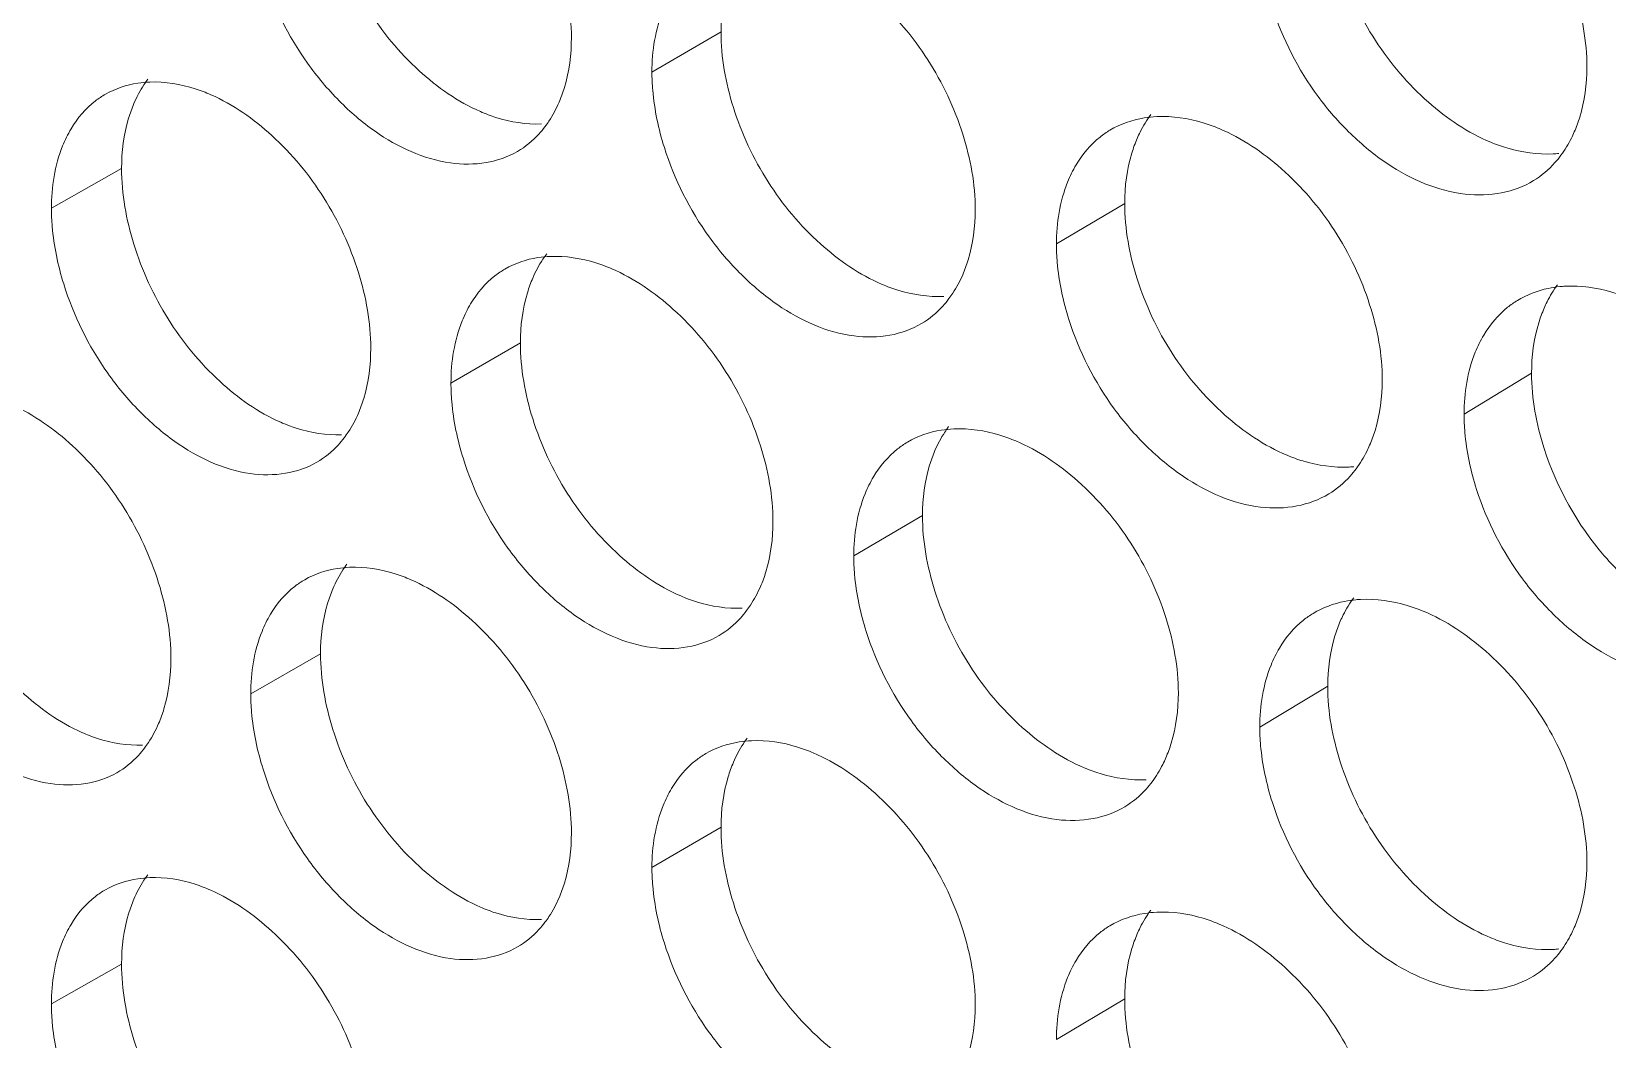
# Model space of a CAD drawing. Header units: millimetres. Extents: x 1177 to 4147, y 93 to 2194.
# Drawn here: x 2607.55 to 2623.16, y 903.75 to 913.73 of the extents above; entities that cross this region are included whole.
import ezdxf

# ---------------------------------------------------------------- set-up
doc = ezdxf.new("R2010")
doc.units = ezdxf.units.MM
doc.header["$LTSCALE"] = 0.1
doc.layers.get('0').update_dxf_attribs({"lineweight": 13})
doc.layers.add('标注', color=251, linetype='Continuous', lineweight=9)

# ---------------------------------------------------------------- blocks, each defined once
blk = doc.blocks.new('02')
at = {"layer": '标注'}
for p, q in [((4503.958, 896.597), (4502.981, 896.028)), ((4495.478, 894.664), (4494.485, 894.101)), ((4495.478, 894.664), (4494.485, 894.101)), ((4509.669, 894.17), (4508.703, 893.596)), ((4501.12, 892.196), (4500.138, 891.629)), ((4501.12, 892.196), (4500.138, 891.629)), ((4515.425, 891.77), (4514.47, 891.191)), ((4506.808, 889.755), (4505.836, 889.184)), ((4506.808, 889.755), (4505.836, 889.184)), ((4498.293, 887.802), (4497.306, 887.237)), ((4512.541, 887.341), (4511.58, 886.765)), ((4512.541, 887.341), (4511.58, 886.765)), ((4503.958, 885.347), (4502.981, 884.778)), ((4495.478, 883.414), (4494.485, 882.851)), ((4509.669, 882.92), (4508.703, 882.346))]:
    blk.add_line(p, q, dxfattribs=at)
for centre, radius, start, end in [((4515.644, 896.517), 1.649, 272.9969, 275.7719), ((4515.989, 891.339), 1.662, 93.0207, 95.749), ((4512.763, 892.08), 1.64, 272.8765, 275.2009), ((4513.09, 886.918), 1.654, 92.9003, 95.1818), ((4513.09, 886.918), 1.654, 92.9003, 95.1818), ((4515.644, 885.267), 1.649, 272.9969, 275.7719), ((4515.644, 885.267), 1.649, 272.9969, 275.7719)]:
    blk.add_arc(centre, radius, start, end, dxfattribs=at)
for points, knots in [([(4501.842, 896.518), (4501.842, 896.879), (4501.704, 897.629), (4501.221, 898.665), (4500.499, 899.532), (4499.889, 899.96), (4499.57, 900.098)], [0, 0, 0, 0, 0.244255, 0.506454, 0.76521, 1, 1, 1, 1]), ([(4516.208, 896.1), (4516.208, 896.461), (4516.067, 897.21), (4515.574, 898.241), (4514.836, 899.101), (4514.214, 899.52), (4513.891, 899.654)], [0, 0, 0, 0, 0.243409, 0.504813, 0.763684, 1, 1, 1, 1]), ([(4498.293, 899.052), (4498.293, 898.69), (4498.43, 897.941), (4498.909, 896.904), (4499.627, 896.035), (4500.236, 895.607), (4500.554, 895.469)], [0, 0, 0, 0, 0.24456, 0.50691, 0.765504, 1, 1, 1, 1]), ([(4512.541, 898.591), (4512.541, 898.23), (4512.681, 897.482), (4513.171, 896.449), (4513.905, 895.588), (4514.524, 895.169), (4514.847, 895.035)], [0, 0, 0, 0, 0.243714, 0.505271, 0.763981, 1, 1, 1, 1]), ([(4507.555, 894.081), (4507.555, 894.442), (4507.415, 895.191), (4506.928, 896.225), (4506.199, 897.09), (4505.585, 897.514), (4505.264, 897.65)], [0, 0, 0, 0, 0.243914, 0.505794, 0.764596, 1, 1, 1, 1]), ([(4497.48, 897.417), (4497.62, 896.968), (4497.939, 896.325), (4498.537, 895.615), (4499.173, 895.066), (4499.907, 894.72), (4500.629, 894.719), (4500.944, 894.827), (4501.08, 894.906)], [0, 0, 0, 0, 0.287474, 0.429768, 0.565237, 0.801327, 0.903927, 1, 1, 1, 1]), ([(4504.134, 897.516), (4504.105, 897.449), (4503.998, 897.154), (4503.958, 896.837), (4503.958, 896.597)], [0, 0, 0, 0, 0.235368, 1, 1, 1, 1]), ([(4503.26, 897.148), (4503.214, 897.071), (4503.043, 896.722), (4502.981, 896.326), (4502.981, 896.028)], [0, 0, 0, 0, 0.232026, 1, 1, 1, 1]), ([(4511.758, 896.948), (4511.902, 896.497), (4512.231, 895.852), (4512.847, 895.147), (4513.504, 894.604), (4514.26, 894.272), (4514.996, 894.29), (4515.316, 894.409), (4515.454, 894.493)], [0, 0, 0, 0, 0.28542, 0.427092, 0.562289, 0.79908, 0.902694, 1, 1, 1, 1]), ([(4501.667, 895.6), (4501.696, 895.668), (4501.802, 895.962), (4501.842, 896.279), (4501.842, 896.518)], [0, 0, 0, 0, 0.235309, 1, 1, 1, 1]), ([(4503.958, 896.597), (4503.958, 896.236), (4504.096, 895.487), (4504.579, 894.452), (4505.304, 893.586), (4505.917, 893.161), (4506.237, 893.025)], [0, 0, 0, 0, 0.244219, 0.506251, 0.764892, 1, 1, 1, 1]), ([(4502.981, 896.028), (4502.981, 895.942), (4502.998, 895.58), (4503.074, 895.222), (4503.157, 894.959)], [0, 0, 0, 0, 0.239121, 1, 1, 1, 1]), ([(4516.029, 895.18), (4516.059, 895.248), (4516.167, 895.543), (4516.208, 895.86), (4516.208, 896.1)], [0, 0, 0, 0, 0.236051, 1, 1, 1, 1]), ([(4495.878, 895.886), (4495.821, 895.883), (4495.604, 895.864), (4495.39, 895.794), (4495.25, 895.714)], [0, 0, 0, 0, 0.258641, 1, 1, 1, 1]), ([(4495.878, 895.886), (4495.821, 895.883), (4495.604, 895.864), (4495.39, 895.794), (4495.25, 895.714)], [0, 0, 0, 0, 0.258641, 1, 1, 1, 1]), ([(4495.849, 895.927), (4495.83, 895.901), (4495.753, 895.792), (4495.691, 895.674), (4495.652, 895.581)], [0, 0, 0, 0, 0.243518, 1, 1, 1, 1]), ([(4495.849, 895.927), (4495.83, 895.901), (4495.753, 895.792), (4495.691, 895.674), (4495.652, 895.581)], [0, 0, 0, 0, 0.243518, 1, 1, 1, 1]), ([(4496.741, 895.707), (4496.668, 895.739), (4496.393, 895.844), (4496.094, 895.894), (4495.878, 895.886)], [0, 0, 0, 0, 0.266913, 1, 1, 1, 1]), ([(4496.741, 895.707), (4496.668, 895.739), (4496.393, 895.844), (4496.094, 895.894), (4495.878, 895.886)], [0, 0, 0, 0, 0.266913, 1, 1, 1, 1]), ([(4495.25, 895.714), (4495.201, 895.686), (4495.007, 895.558), (4494.853, 895.375), (4494.763, 895.224)], [0, 0, 0, 0, 0.24456, 1, 1, 1, 1]), ([(4495.25, 895.714), (4495.201, 895.686), (4495.007, 895.558), (4494.853, 895.375), (4494.763, 895.224)], [0, 0, 0, 0, 0.24456, 1, 1, 1, 1]), ([(4495.652, 895.581), (4495.623, 895.514), (4495.517, 895.219), (4495.478, 894.903), (4495.478, 894.664)], [0, 0, 0, 0, 0.234922, 1, 1, 1, 1]), ([(4495.652, 895.581), (4495.623, 895.514), (4495.517, 895.219), (4495.478, 894.903), (4495.478, 894.664)], [0, 0, 0, 0, 0.234922, 1, 1, 1, 1]), ([(4499.003, 892.122), (4499.003, 892.483), (4498.866, 893.233), (4498.385, 894.27), (4497.666, 895.139), (4497.058, 895.568), (4496.741, 895.707)], [0, 0, 0, 0, 0.244427, 0.506785, 0.765518, 1, 1, 1, 1]), ([(4499.003, 892.122), (4499.003, 892.483), (4498.866, 893.233), (4498.385, 894.27), (4497.666, 895.139), (4497.058, 895.568), (4496.741, 895.707)], [0, 0, 0, 0, 0.244427, 0.506785, 0.765518, 1, 1, 1, 1]), ([(4501.468, 895.255), (4501.488, 895.281), (4501.564, 895.389), (4501.627, 895.508), (4501.667, 895.6)], [0, 0, 0, 0, 0.243785, 1, 1, 1, 1]), ([(4500.554, 895.469), (4500.626, 895.437), (4500.902, 895.333), (4501.202, 895.285), (4501.419, 895.294)], [0, 0, 0, 0, 0.266492, 1, 1, 1, 1]), ([(4510.123, 895.397), (4510.064, 895.394), (4509.833, 895.371), (4509.608, 895.293), (4509.46, 895.205)], [0, 0, 0, 0, 0.258753, 1, 1, 1, 1]), ([(4510.038, 895.425), (4509.981, 895.348), (4509.913, 895.237), (4509.859, 895.12), (4509.846, 895.09)], [0, 0, 0, 0, 0.74352, 1, 1, 1, 1]), ([(4511.004, 895.229), (4510.93, 895.26), (4510.648, 895.362), (4510.343, 895.408), (4510.123, 895.397)], [0, 0, 0, 0, 0.266077, 1, 1, 1, 1]), ([(4494.763, 895.224), (4494.717, 895.147), (4494.547, 894.797), (4494.485, 894.4), (4494.485, 894.101)], [0, 0, 0, 0, 0.231308, 1, 1, 1, 1]), ([(4494.763, 895.224), (4494.717, 895.147), (4494.547, 894.797), (4494.485, 894.4), (4494.485, 894.101)], [0, 0, 0, 0, 0.231308, 1, 1, 1, 1]), ([(4501.08, 894.906), (4501.192, 894.971), (4501.33, 895.084), (4501.441, 895.219), (4501.468, 895.255)], [0, 0, 0, 0, 0.744134, 1, 1, 1, 1]), ([(4509.46, 895.205), (4509.412, 895.176), (4509.222, 895.045), (4509.07, 894.863), (4508.981, 894.714)], [0, 0, 0, 0, 0.245151, 1, 1, 1, 1]), ([(4513.313, 891.67), (4513.313, 892.031), (4513.172, 892.78), (4512.681, 893.813), (4511.946, 894.674), (4511.327, 895.094), (4511.004, 895.229)], [0, 0, 0, 0, 0.243576, 0.505139, 0.763987, 1, 1, 1, 1]), ([(4515.841, 894.851), (4515.897, 894.927), (4515.963, 895.036), (4516.016, 895.15), (4516.029, 895.18)], [0, 0, 0, 0, 0.743887, 1, 1, 1, 1]), ([(4503.157, 894.959), (4503.298, 894.51), (4503.621, 893.865), (4504.227, 893.158), (4504.871, 892.611), (4505.614, 892.271), (4506.341, 892.277), (4506.658, 892.39), (4506.795, 892.47)], [0, 0, 0, 0, 0.286646, 0.428688, 0.564047, 0.800418, 0.903427, 1, 1, 1, 1]), ([(4509.846, 895.09), (4509.817, 895.022), (4509.709, 894.727), (4509.669, 894.41), (4509.669, 894.17)], [0, 0, 0, 0, 0.235665, 1, 1, 1, 1]), ([(4514.847, 895.035), (4514.921, 895.005), (4515.204, 894.903), (4515.51, 894.859), (4515.73, 894.871)], [0, 0, 0, 0, 0.265674, 1, 1, 1, 1]), ([(4508.981, 894.714), (4508.935, 894.637), (4508.765, 894.288), (4508.703, 893.893), (4508.703, 893.596)], [0, 0, 0, 0, 0.2325, 1, 1, 1, 1]), ([(4515.454, 894.493), (4515.566, 894.561), (4515.703, 894.678), (4515.814, 894.815), (4515.841, 894.851)], [0, 0, 0, 0, 0.744581, 1, 1, 1, 1]), ([(4495.478, 894.664), (4495.478, 894.302), (4495.615, 893.552), (4496.091, 892.515), (4496.806, 891.644), (4497.412, 891.214), (4497.729, 891.075)], [0, 0, 0, 0, 0.244732, 0.507241, 0.765812, 1, 1, 1, 1]), ([(4495.478, 894.664), (4495.478, 894.302), (4495.615, 893.552), (4496.091, 892.515), (4496.806, 891.644), (4497.412, 891.214), (4497.729, 891.075)], [0, 0, 0, 0, 0.244732, 0.507241, 0.765812, 1, 1, 1, 1]), ([(4494.485, 894.101), (4494.485, 894.015), (4494.502, 893.653), (4494.577, 893.294), (4494.659, 893.031)], [0, 0, 0, 0, 0.239012, 1, 1, 1, 1]), ([(4494.485, 894.101), (4494.485, 894.015), (4494.502, 893.653), (4494.577, 893.294), (4494.659, 893.031)], [0, 0, 0, 0, 0.239012, 1, 1, 1, 1]), ([(4507.378, 893.162), (4507.407, 893.23), (4507.514, 893.524), (4507.555, 893.841), (4507.555, 894.081)], [0, 0, 0, 0, 0.235606, 1, 1, 1, 1]), ([(4509.669, 894.17), (4509.669, 893.809), (4509.808, 893.06), (4510.296, 892.026), (4511.027, 891.164), (4511.644, 890.743), (4511.966, 890.608)], [0, 0, 0, 0, 0.243882, 0.505596, 0.764283, 1, 1, 1, 1]), ([(4508.703, 893.596), (4508.703, 893.51), (4508.719, 893.148), (4508.797, 892.79), (4508.88, 892.528)], [0, 0, 0, 0, 0.239196, 1, 1, 1, 1]), ([(4501.541, 893.42), (4501.484, 893.418), (4501.261, 893.397), (4501.043, 893.324), (4500.9, 893.241)], [0, 0, 0, 0, 0.258684, 1, 1, 1, 1]), ([(4501.541, 893.42), (4501.484, 893.418), (4501.261, 893.397), (4501.043, 893.324), (4500.9, 893.241)], [0, 0, 0, 0, 0.258684, 1, 1, 1, 1]), ([(4501.492, 893.459), (4501.473, 893.433), (4501.397, 893.325), (4501.334, 893.207), (4501.295, 893.115)], [0, 0, 0, 0, 0.243764, 1, 1, 1, 1]), ([(4501.492, 893.459), (4501.473, 893.433), (4501.397, 893.325), (4501.334, 893.207), (4501.295, 893.115)], [0, 0, 0, 0, 0.243764, 1, 1, 1, 1]), ([(4502.412, 893.246), (4502.339, 893.277), (4502.061, 893.381), (4501.759, 893.429), (4501.541, 893.42)], [0, 0, 0, 0, 0.266573, 1, 1, 1, 1]), ([(4502.412, 893.246), (4502.339, 893.277), (4502.061, 893.381), (4501.759, 893.429), (4501.541, 893.42)], [0, 0, 0, 0, 0.266573, 1, 1, 1, 1]), ([(4500.9, 893.241), (4500.851, 893.212), (4500.659, 893.083), (4500.505, 892.9), (4500.416, 892.75)], [0, 0, 0, 0, 0.244804, 1, 1, 1, 1]), ([(4500.9, 893.241), (4500.851, 893.212), (4500.659, 893.083), (4500.505, 892.9), (4500.416, 892.75)], [0, 0, 0, 0, 0.244804, 1, 1, 1, 1]), ([(4504.693, 889.671), (4504.693, 890.032), (4504.554, 890.782), (4504.069, 891.817), (4503.343, 892.683), (4502.731, 893.109), (4502.412, 893.246)], [0, 0, 0, 0, 0.244084, 0.506123, 0.764903, 1, 1, 1, 1]), ([(4504.693, 889.671), (4504.693, 890.032), (4504.554, 890.782), (4504.069, 891.817), (4503.343, 892.683), (4502.731, 893.109), (4502.412, 893.246)], [0, 0, 0, 0, 0.244084, 0.506123, 0.764903, 1, 1, 1, 1]), ([(4507.183, 892.823), (4507.202, 892.848), (4507.277, 892.955), (4507.339, 893.071), (4507.378, 893.162)], [0, 0, 0, 0, 0.244103, 1, 1, 1, 1]), ([(4494.659, 893.031), (4494.798, 892.583), (4495.115, 891.939), (4495.709, 891.229), (4496.342, 890.678), (4497.071, 890.329), (4497.79, 890.325), (4498.104, 890.431), (4498.239, 890.509)], [0, 0, 0, 0, 0.287891, 0.430312, 0.565838, 0.801787, 0.904179, 1, 1, 1, 1]), ([(4494.659, 893.031), (4494.798, 892.583), (4495.115, 891.939), (4495.709, 891.229), (4496.342, 890.678), (4497.071, 890.329), (4497.79, 890.325), (4498.104, 890.431), (4498.239, 890.509)], [0, 0, 0, 0, 0.287891, 0.430312, 0.565838, 0.801787, 0.904179, 1, 1, 1, 1]), ([(4501.295, 893.115), (4501.266, 893.047), (4501.16, 892.752), (4501.12, 892.436), (4501.12, 892.196)], [0, 0, 0, 0, 0.235219, 1, 1, 1, 1]), ([(4501.295, 893.115), (4501.266, 893.047), (4501.16, 892.752), (4501.12, 892.436), (4501.12, 892.196)], [0, 0, 0, 0, 0.235219, 1, 1, 1, 1]), ([(4506.237, 893.025), (4506.31, 892.994), (4506.589, 892.891), (4506.891, 892.845), (4507.109, 892.855)], [0, 0, 0, 0, 0.26616, 1, 1, 1, 1]), ([(4515.823, 892.993), (4515.769, 892.987), (4515.56, 892.956), (4515.358, 892.879), (4515.224, 892.798)], [0, 0, 0, 0, 0.257249, 1, 1, 1, 1]), ([(4515.791, 893.018), (4515.735, 892.943), (4515.67, 892.834), (4515.616, 892.72), (4515.604, 892.69)], [0, 0, 0, 0, 0.743867, 1, 1, 1, 1]), ([(4516.789, 892.835), (4516.715, 892.865), (4516.43, 892.966), (4516.123, 893.01), (4515.901, 892.999)], [0, 0, 0, 0, 0.265755, 1, 1, 1, 1]), ([(4500.416, 892.75), (4500.37, 892.673), (4500.199, 892.324), (4500.138, 891.927), (4500.138, 891.629)], [0, 0, 0, 0, 0.231788, 1, 1, 1, 1]), ([(4500.416, 892.75), (4500.37, 892.673), (4500.199, 892.324), (4500.138, 891.927), (4500.138, 891.629)], [0, 0, 0, 0, 0.231788, 1, 1, 1, 1]), ([(4506.795, 892.47), (4506.907, 892.537), (4507.045, 892.651), (4507.156, 892.787), (4507.183, 892.823)], [0, 0, 0, 0, 0.744319, 1, 1, 1, 1]), ([(4515.224, 892.798), (4515.176, 892.769), (4514.988, 892.637), (4514.837, 892.456), (4514.748, 892.307)], [0, 0, 0, 0, 0.24537, 1, 1, 1, 1]), ([(4515.604, 892.69), (4515.574, 892.622), (4515.466, 892.327), (4515.425, 892.009), (4515.425, 891.77)], [0, 0, 0, 0, 0.235961, 1, 1, 1, 1]), ([(4508.88, 892.528), (4509.023, 892.078), (4509.35, 891.433), (4509.962, 890.727), (4510.615, 890.183), (4511.366, 889.848), (4512.099, 889.862), (4512.418, 889.979), (4512.556, 890.062)], [0, 0, 0, 0, 0.285826, 0.427621, 0.562871, 0.799523, 0.902937, 1, 1, 1, 1]), ([(4514.748, 892.307), (4514.702, 892.23), (4514.532, 891.882), (4514.47, 891.487), (4514.47, 891.191)], [0, 0, 0, 0, 0.232969, 1, 1, 1, 1]), ([(4498.829, 891.204), (4498.858, 891.272), (4498.964, 891.566), (4499.003, 891.883), (4499.003, 892.122)], [0, 0, 0, 0, 0.23516, 1, 1, 1, 1]), ([(4498.829, 891.204), (4498.858, 891.272), (4498.964, 891.566), (4499.003, 891.883), (4499.003, 892.122)], [0, 0, 0, 0, 0.23516, 1, 1, 1, 1]), ([(4501.12, 892.196), (4501.12, 891.835), (4501.257, 891.085), (4501.739, 890.049), (4502.46, 889.182), (4503.071, 888.756), (4503.389, 888.619)], [0, 0, 0, 0, 0.244389, 0.506579, 0.765197, 1, 1, 1, 1]), ([(4501.12, 892.196), (4501.12, 891.835), (4501.257, 891.085), (4501.739, 890.049), (4502.46, 889.182), (4503.071, 888.756), (4503.389, 888.619)], [0, 0, 0, 0, 0.244389, 0.506579, 0.765197, 1, 1, 1, 1]), ([(4500.138, 891.629), (4500.138, 891.543), (4500.154, 891.181), (4500.23, 890.823), (4500.313, 890.56)], [0, 0, 0, 0, 0.239084, 1, 1, 1, 1]), ([(4500.138, 891.629), (4500.138, 891.543), (4500.154, 891.181), (4500.23, 890.823), (4500.313, 890.56)], [0, 0, 0, 0, 0.239084, 1, 1, 1, 1]), ([(4513.134, 890.751), (4513.164, 890.818), (4513.272, 891.113), (4513.313, 891.431), (4513.313, 891.67)], [0, 0, 0, 0, 0.235903, 1, 1, 1, 1]), ([(4515.425, 891.77), (4515.425, 891.409), (4515.6, 890.47), (4516.216, 889.374), (4517.032, 888.6), (4517.5, 888.317), (4517.74, 888.219)], [0, 0, 0, 0, 0.243755, 0.63494, 0.825083, 1, 1, 1, 1]), ([(4496.176, 887.732), (4496.176, 888.093), (4496.039, 888.843), (4495.56, 889.881), (4494.844, 890.752), (4494.239, 891.183), (4493.923, 891.323)], [0, 0, 0, 0, 0.244599, 0.507118, 0.765827, 1, 1, 1, 1]), ([(4498.628, 890.856), (4498.648, 890.882), (4498.725, 890.992), (4498.789, 891.111), (4498.829, 891.204)], [0, 0, 0, 0, 0.243623, 1, 1, 1, 1]), ([(4498.628, 890.856), (4498.648, 890.882), (4498.725, 890.992), (4498.789, 891.111), (4498.829, 891.204)], [0, 0, 0, 0, 0.243623, 1, 1, 1, 1]), ([(4514.47, 891.191), (4514.47, 891.105), (4514.487, 890.743), (4514.564, 890.386), (4514.648, 890.124)], [0, 0, 0, 0, 0.239271, 1, 1, 1, 1]), ([(4497.729, 891.075), (4497.801, 891.044), (4498.076, 890.939), (4498.375, 890.89), (4498.591, 890.899)], [0, 0, 0, 0, 0.266662, 1, 1, 1, 1]), ([(4497.729, 891.075), (4497.801, 891.044), (4498.076, 890.939), (4498.375, 890.89), (4498.591, 890.899)], [0, 0, 0, 0, 0.266662, 1, 1, 1, 1]), ([(4507.251, 890.981), (4507.192, 890.978), (4506.965, 890.956), (4506.741, 890.88), (4506.595, 890.794)], [0, 0, 0, 0, 0.258729, 1, 1, 1, 1]), ([(4507.251, 890.981), (4507.192, 890.978), (4506.965, 890.956), (4506.741, 890.88), (4506.595, 890.794)], [0, 0, 0, 0, 0.258729, 1, 1, 1, 1]), ([(4507.178, 891.013), (4507.159, 890.987), (4507.084, 890.881), (4507.023, 890.765), (4506.984, 890.675)], [0, 0, 0, 0, 0.244083, 1, 1, 1, 1]), ([(4507.178, 891.013), (4507.159, 890.987), (4507.084, 890.881), (4507.023, 890.765), (4506.984, 890.675)], [0, 0, 0, 0, 0.244083, 1, 1, 1, 1]), ([(4508.128, 890.811), (4508.055, 890.842), (4507.774, 890.945), (4507.471, 890.991), (4507.251, 890.981)], [0, 0, 0, 0, 0.26624, 1, 1, 1, 1]), ([(4508.128, 890.811), (4508.055, 890.842), (4507.774, 890.945), (4507.471, 890.991), (4507.251, 890.981)], [0, 0, 0, 0, 0.26624, 1, 1, 1, 1]), ([(4498.239, 890.509), (4498.352, 890.574), (4498.49, 890.686), (4498.601, 890.82), (4498.628, 890.856)], [0, 0, 0, 0, 0.744037, 1, 1, 1, 1]), ([(4498.239, 890.509), (4498.352, 890.574), (4498.49, 890.686), (4498.601, 890.82), (4498.628, 890.856)], [0, 0, 0, 0, 0.744037, 1, 1, 1, 1]), ([(4506.595, 890.794), (4506.547, 890.765), (4506.356, 890.635), (4506.204, 890.452), (4506.115, 890.303)], [0, 0, 0, 0, 0.245038, 1, 1, 1, 1]), ([(4506.595, 890.794), (4506.547, 890.765), (4506.356, 890.635), (4506.204, 890.452), (4506.115, 890.303)], [0, 0, 0, 0, 0.245038, 1, 1, 1, 1]), ([(4510.428, 887.247), (4510.428, 887.608), (4510.288, 888.357), (4509.799, 889.391), (4509.067, 890.253), (4508.45, 890.676), (4508.128, 890.811)], [0, 0, 0, 0, 0.243745, 0.505466, 0.764291, 1, 1, 1, 1]), ([(4510.428, 887.247), (4510.428, 887.608), (4510.288, 888.357), (4509.799, 889.391), (4509.067, 890.253), (4508.45, 890.676), (4508.128, 890.811)], [0, 0, 0, 0, 0.243745, 0.505466, 0.764291, 1, 1, 1, 1]), ([(4512.944, 890.418), (4513, 890.495), (4513.067, 890.605), (4513.121, 890.72), (4513.134, 890.751)], [0, 0, 0, 0, 0.743715, 1, 1, 1, 1]), ([(4500.313, 890.56), (4500.453, 890.111), (4500.774, 889.467), (4501.376, 888.758), (4502.016, 888.21), (4502.755, 887.867), (4503.479, 887.869), (4503.795, 887.98), (4503.931, 888.06)], [0, 0, 0, 0, 0.287059, 0.429226, 0.56464, 0.800871, 0.903676, 1, 1, 1, 1]), ([(4500.313, 890.56), (4500.453, 890.111), (4500.774, 889.467), (4501.376, 888.758), (4502.016, 888.21), (4502.755, 887.867), (4503.479, 887.869), (4503.795, 887.98), (4503.931, 888.06)], [0, 0, 0, 0, 0.287059, 0.429226, 0.56464, 0.800871, 0.903676, 1, 1, 1, 1]), ([(4506.984, 890.675), (4506.955, 890.607), (4506.848, 890.312), (4506.808, 889.995), (4506.808, 889.755)], [0, 0, 0, 0, 0.235516, 1, 1, 1, 1]), ([(4506.984, 890.675), (4506.955, 890.607), (4506.848, 890.312), (4506.808, 889.995), (4506.808, 889.755)], [0, 0, 0, 0, 0.235516, 1, 1, 1, 1]), ([(4511.966, 890.608), (4512.039, 890.578), (4512.321, 890.476), (4512.625, 890.431), (4512.845, 890.442)], [0, 0, 0, 0, 0.265834, 1, 1, 1, 1]), ([(4492.675, 890.282), (4492.675, 889.921), (4492.811, 889.171), (4493.285, 888.132), (4493.997, 887.26), (4494.601, 886.828), (4494.917, 886.689)], [0, 0, 0, 0, 0.244904, 0.507573, 0.76612, 1, 1, 1, 1]), ([(4506.115, 890.303), (4506.069, 890.226), (4505.898, 889.877), (4505.836, 889.481), (4505.836, 889.184)], [0, 0, 0, 0, 0.232263, 1, 1, 1, 1]), ([(4506.115, 890.303), (4506.069, 890.226), (4505.898, 889.877), (4505.836, 889.481), (4505.836, 889.184)], [0, 0, 0, 0, 0.232263, 1, 1, 1, 1]), ([(4512.556, 890.062), (4512.668, 890.13), (4512.806, 890.245), (4512.917, 890.382), (4512.944, 890.418)], [0, 0, 0, 0, 0.744496, 1, 1, 1, 1]), ([(4514.648, 890.124), (4514.793, 889.673), (4515.124, 889.027), (4515.744, 888.324), (4516.404, 887.782), (4517.165, 887.453), (4517.903, 887.475), (4518.224, 887.596), (4518.362, 887.681)], [0, 0, 0, 0, 0.285015, 0.426566, 0.56171, 0.798641, 0.902454, 1, 1, 1, 1]), ([(4504.517, 888.753), (4504.546, 888.82), (4504.653, 889.115), (4504.693, 889.432), (4504.693, 889.671)], [0, 0, 0, 0, 0.235457, 1, 1, 1, 1]), ([(4504.517, 888.753), (4504.546, 888.82), (4504.653, 889.115), (4504.693, 889.432), (4504.693, 889.671)], [0, 0, 0, 0, 0.235457, 1, 1, 1, 1]), ([(4506.808, 889.755), (4506.808, 889.394), (4506.946, 888.645), (4507.432, 887.611), (4508.16, 886.747), (4508.775, 886.324), (4509.096, 886.188)], [0, 0, 0, 0, 0.24405, 0.505923, 0.764587, 1, 1, 1, 1]), ([(4506.808, 889.755), (4506.808, 889.394), (4506.946, 888.645), (4507.432, 887.611), (4508.16, 886.747), (4508.775, 886.324), (4509.096, 886.188)], [0, 0, 0, 0, 0.24405, 0.505923, 0.764587, 1, 1, 1, 1]), ([(4505.836, 889.184), (4505.836, 889.097), (4505.853, 888.736), (4505.93, 888.378), (4506.013, 888.115)], [0, 0, 0, 0, 0.239158, 1, 1, 1, 1]), ([(4505.836, 889.184), (4505.836, 889.097), (4505.853, 888.736), (4505.93, 888.378), (4506.013, 888.115)], [0, 0, 0, 0, 0.239158, 1, 1, 1, 1]), ([(4498.704, 889.024), (4498.647, 889.022), (4498.427, 889.002), (4498.211, 888.931), (4498.069, 888.849)], [0, 0, 0, 0, 0.258662, 1, 1, 1, 1]), ([(4498.667, 889.067), (4498.647, 889.041), (4498.57, 888.932), (4498.507, 888.813), (4498.468, 888.72)], [0, 0, 0, 0, 0.243602, 1, 1, 1, 1]), ([(4499.57, 888.848), (4499.498, 888.88), (4499.221, 888.985), (4498.921, 889.033), (4498.704, 889.024)], [0, 0, 0, 0, 0.266742, 1, 1, 1, 1]), ([(4498.069, 888.849), (4498.02, 888.821), (4497.827, 888.692), (4497.673, 888.509), (4497.584, 888.359)], [0, 0, 0, 0, 0.244683, 1, 1, 1, 1]), ([(4498.468, 888.72), (4498.439, 888.652), (4498.333, 888.357), (4498.293, 888.041), (4498.293, 887.802)], [0, 0, 0, 0, 0.235071, 1, 1, 1, 1]), ([(4501.842, 885.268), (4501.842, 885.629), (4501.704, 886.379), (4501.221, 887.415), (4500.499, 888.282), (4499.889, 888.71), (4499.57, 888.848)], [0, 0, 0, 0, 0.244255, 0.506454, 0.76521, 1, 1, 1, 1]), ([(4504.32, 888.411), (4504.339, 888.436), (4504.415, 888.544), (4504.477, 888.661), (4504.517, 888.753)], [0, 0, 0, 0, 0.243945, 1, 1, 1, 1]), ([(4504.32, 888.411), (4504.339, 888.436), (4504.415, 888.544), (4504.477, 888.661), (4504.517, 888.753)], [0, 0, 0, 0, 0.243945, 1, 1, 1, 1]), ([(4491.85, 888.652), (4491.988, 888.204), (4492.302, 887.561), (4492.894, 886.849), (4493.522, 886.297), (4494.247, 885.946), (4494.963, 885.937), (4495.276, 886.042), (4495.411, 886.119)], [0, 0, 0, 0, 0.288311, 0.430859, 0.566442, 0.80225, 0.904434, 1, 1, 1, 1]), ([(4503.389, 888.619), (4503.462, 888.587), (4503.74, 888.484), (4504.041, 888.436), (4504.258, 888.446)], [0, 0, 0, 0, 0.266325, 1, 1, 1, 1]), ([(4503.389, 888.619), (4503.462, 888.587), (4503.74, 888.484), (4504.041, 888.436), (4504.258, 888.446)], [0, 0, 0, 0, 0.266325, 1, 1, 1, 1]), ([(4512.941, 888.565), (4512.887, 888.56), (4512.676, 888.53), (4512.472, 888.454), (4512.336, 888.373)], [0, 0, 0, 0, 0.257466, 1, 1, 1, 1]), ([(4512.941, 888.565), (4512.887, 888.56), (4512.676, 888.53), (4512.472, 888.454), (4512.336, 888.373)], [0, 0, 0, 0, 0.257466, 1, 1, 1, 1]), ([(4512.909, 888.593), (4512.852, 888.517), (4512.786, 888.407), (4512.732, 888.292), (4512.719, 888.262)], [0, 0, 0, 0, 0.743694, 1, 1, 1, 1]), ([(4512.909, 888.593), (4512.852, 888.517), (4512.786, 888.407), (4512.732, 888.292), (4512.719, 888.262)], [0, 0, 0, 0, 0.743694, 1, 1, 1, 1]), ([(4513.891, 888.404), (4513.817, 888.434), (4513.533, 888.536), (4513.228, 888.581), (4513.007, 888.569)], [0, 0, 0, 0, 0.265915, 1, 1, 1, 1]), ([(4513.891, 888.404), (4513.817, 888.434), (4513.533, 888.536), (4513.228, 888.581), (4513.007, 888.569)], [0, 0, 0, 0, 0.265915, 1, 1, 1, 1]), ([(4497.584, 888.359), (4497.538, 888.282), (4497.367, 887.932), (4497.306, 887.535), (4497.306, 887.237)], [0, 0, 0, 0, 0.231548, 1, 1, 1, 1]), ([(4503.931, 888.06), (4504.044, 888.126), (4504.182, 888.239), (4504.293, 888.375), (4504.32, 888.411)], [0, 0, 0, 0, 0.744227, 1, 1, 1, 1]), ([(4503.931, 888.06), (4504.044, 888.126), (4504.182, 888.239), (4504.293, 888.375), (4504.32, 888.411)], [0, 0, 0, 0, 0.744227, 1, 1, 1, 1]), ([(4512.336, 888.373), (4512.288, 888.344), (4512.099, 888.213), (4511.948, 888.031), (4511.859, 887.882)], [0, 0, 0, 0, 0.245262, 1, 1, 1, 1]), ([(4512.336, 888.373), (4512.288, 888.344), (4512.099, 888.213), (4511.948, 888.031), (4511.859, 887.882)], [0, 0, 0, 0, 0.245262, 1, 1, 1, 1]), ([(4512.719, 888.262), (4512.69, 888.194), (4512.582, 887.899), (4512.541, 887.581), (4512.541, 887.341)], [0, 0, 0, 0, 0.235813, 1, 1, 1, 1]), ([(4512.719, 888.262), (4512.69, 888.194), (4512.582, 887.899), (4512.541, 887.581), (4512.541, 887.341)], [0, 0, 0, 0, 0.235813, 1, 1, 1, 1]), ([(4516.208, 884.85), (4516.208, 885.211), (4516.067, 885.96), (4515.574, 886.991), (4514.836, 887.851), (4514.214, 888.27), (4513.891, 888.404)], [0, 0, 0, 0, 0.243409, 0.504813, 0.763684, 1, 1, 1, 1]), ([(4516.208, 884.85), (4516.208, 885.211), (4516.067, 885.96), (4515.574, 886.991), (4514.836, 887.851), (4514.214, 888.27), (4513.891, 888.404)], [0, 0, 0, 0, 0.243409, 0.504813, 0.763684, 1, 1, 1, 1]), ([(4506.013, 888.115), (4506.155, 887.665), (4506.48, 887.021), (4507.089, 886.314), (4507.737, 885.768), (4508.484, 885.431), (4509.215, 885.441), (4509.533, 885.556), (4509.67, 885.638)], [0, 0, 0, 0, 0.286235, 0.428153, 0.563457, 0.799968, 0.903181, 1, 1, 1, 1]), ([(4506.013, 888.115), (4506.155, 887.665), (4506.48, 887.021), (4507.089, 886.314), (4507.737, 885.768), (4508.484, 885.431), (4509.215, 885.441), (4509.533, 885.556), (4509.67, 885.638)], [0, 0, 0, 0, 0.286235, 0.428153, 0.563457, 0.799968, 0.903181, 1, 1, 1, 1]), ([(4498.293, 887.802), (4498.293, 887.44), (4498.43, 886.691), (4498.909, 885.654), (4499.627, 884.785), (4500.236, 884.357), (4500.554, 884.219)], [0, 0, 0, 0, 0.24456, 0.50691, 0.765504, 1, 1, 1, 1]), ([(4511.859, 887.882), (4511.813, 887.805), (4511.643, 887.457), (4511.58, 887.062), (4511.58, 886.765)], [0, 0, 0, 0, 0.232735, 1, 1, 1, 1]), ([(4511.859, 887.882), (4511.813, 887.805), (4511.643, 887.457), (4511.58, 887.062), (4511.58, 886.765)], [0, 0, 0, 0, 0.232735, 1, 1, 1, 1]), ([(4496.002, 886.815), (4496.031, 886.882), (4496.137, 887.177), (4496.176, 887.493), (4496.176, 887.732)], [0, 0, 0, 0, 0.235011, 1, 1, 1, 1]), ([(4512.541, 887.341), (4512.541, 886.98), (4512.681, 886.232), (4513.171, 885.199), (4513.905, 884.338), (4514.524, 883.919), (4514.847, 883.785)], [0, 0, 0, 0, 0.243714, 0.505271, 0.763981, 1, 1, 1, 1]), ([(4512.541, 887.341), (4512.541, 886.98), (4512.681, 886.232), (4513.171, 885.199), (4513.905, 884.338), (4514.524, 883.919), (4514.847, 883.785)], [0, 0, 0, 0, 0.243714, 0.505271, 0.763981, 1, 1, 1, 1]), ([(4497.306, 887.237), (4497.306, 887.151), (4497.322, 886.788), (4497.398, 886.43), (4497.48, 886.167)], [0, 0, 0, 0, 0.239048, 1, 1, 1, 1]), ([(4510.25, 886.328), (4510.28, 886.396), (4510.387, 886.69), (4510.428, 887.008), (4510.428, 887.247)], [0, 0, 0, 0, 0.235754, 1, 1, 1, 1]), ([(4510.25, 886.328), (4510.28, 886.396), (4510.387, 886.69), (4510.428, 887.008), (4510.428, 887.247)], [0, 0, 0, 0, 0.235754, 1, 1, 1, 1]), ([(4494.917, 886.689), (4494.988, 886.657), (4495.262, 886.551), (4495.56, 886.502), (4495.775, 886.51)], [0, 0, 0, 0, 0.266833, 1, 1, 1, 1]), ([(4495.803, 886.468), (4495.823, 886.494), (4495.9, 886.603), (4495.962, 886.722), (4496.002, 886.815)], [0, 0, 0, 0, 0.243534, 1, 1, 1, 1]), ([(4511.58, 886.765), (4511.58, 886.679), (4511.597, 886.317), (4511.675, 885.96), (4511.758, 885.698)], [0, 0, 0, 0, 0.239233, 1, 1, 1, 1]), ([(4511.58, 886.765), (4511.58, 886.679), (4511.597, 886.317), (4511.675, 885.96), (4511.758, 885.698)], [0, 0, 0, 0, 0.239233, 1, 1, 1, 1]), ([(4495.411, 886.119), (4495.525, 886.183), (4495.664, 886.297), (4495.776, 886.433), (4495.803, 886.468)], [0, 0, 0, 0, 0.743822, 1, 1, 1, 1]), ([(4504.391, 886.572), (4504.332, 886.57), (4504.107, 886.548), (4503.886, 886.473), (4503.742, 886.389)], [0, 0, 0, 0, 0.258706, 1, 1, 1, 1]), ([(4504.329, 886.608), (4504.31, 886.582), (4504.235, 886.475), (4504.173, 886.358), (4504.134, 886.266)], [0, 0, 0, 0, 0.243924, 1, 1, 1, 1]), ([(4505.264, 886.4), (4505.191, 886.431), (4504.912, 886.535), (4504.609, 886.582), (4504.391, 886.572)], [0, 0, 0, 0, 0.266406, 1, 1, 1, 1]), ([(4503.742, 886.389), (4503.693, 886.36), (4503.502, 886.231), (4503.349, 886.048), (4503.26, 885.898)], [0, 0, 0, 0, 0.244922, 1, 1, 1, 1]), ([(4504.134, 886.266), (4504.105, 886.199), (4503.998, 885.904), (4503.958, 885.587), (4503.958, 885.347)], [0, 0, 0, 0, 0.235368, 1, 1, 1, 1]), ([(4507.555, 882.831), (4507.555, 883.192), (4507.415, 883.941), (4506.928, 884.975), (4506.199, 885.84), (4505.585, 886.264), (4505.264, 886.4)], [0, 0, 0, 0, 0.243914, 0.505794, 0.764596, 1, 1, 1, 1]), ([(4510.058, 885.992), (4510.115, 886.069), (4510.183, 886.18), (4510.237, 886.297), (4510.25, 886.328)], [0, 0, 0, 0, 0.74354, 1, 1, 1, 1]), ([(4510.058, 885.992), (4510.115, 886.069), (4510.183, 886.18), (4510.237, 886.297), (4510.25, 886.328)], [0, 0, 0, 0, 0.74354, 1, 1, 1, 1]), ([(4497.48, 886.167), (4497.62, 885.718), (4497.939, 885.075), (4498.537, 884.365), (4499.173, 883.816), (4499.907, 883.47), (4500.629, 883.469), (4500.944, 883.577), (4501.08, 883.656)], [0, 0, 0, 0, 0.287474, 0.429768, 0.565237, 0.801327, 0.903927, 1, 1, 1, 1]), ([(4509.096, 886.188), (4509.169, 886.158), (4509.449, 886.055), (4509.753, 886.009), (4509.971, 886.02)], [0, 0, 0, 0, 0.265996, 1, 1, 1, 1]), ([(4509.096, 886.188), (4509.169, 886.158), (4509.449, 886.055), (4509.753, 886.009), (4509.971, 886.02)], [0, 0, 0, 0, 0.265996, 1, 1, 1, 1]), ([(4503.26, 885.898), (4503.214, 885.821), (4503.043, 885.472), (4502.981, 885.076), (4502.981, 884.778)], [0, 0, 0, 0, 0.232026, 1, 1, 1, 1]), ([(4509.67, 885.638), (4509.782, 885.705), (4509.92, 885.82), (4510.031, 885.956), (4510.058, 885.992)], [0, 0, 0, 0, 0.744409, 1, 1, 1, 1]), ([(4509.67, 885.638), (4509.782, 885.705), (4509.92, 885.82), (4510.031, 885.956), (4510.058, 885.992)], [0, 0, 0, 0, 0.744409, 1, 1, 1, 1]), ([(4511.758, 885.698), (4511.902, 885.247), (4512.231, 884.602), (4512.847, 883.897), (4513.504, 883.354), (4514.26, 883.022), (4514.996, 883.04), (4515.316, 883.159), (4515.454, 883.243)], [0, 0, 0, 0, 0.28542, 0.427092, 0.562289, 0.79908, 0.902694, 1, 1, 1, 1]), ([(4511.758, 885.698), (4511.902, 885.247), (4512.231, 884.602), (4512.847, 883.897), (4513.504, 883.354), (4514.26, 883.022), (4514.996, 883.04), (4515.316, 883.159), (4515.454, 883.243)], [0, 0, 0, 0, 0.28542, 0.427092, 0.562289, 0.79908, 0.902694, 1, 1, 1, 1]), ([(4503.958, 885.347), (4503.958, 884.986), (4504.096, 884.237), (4504.579, 883.202), (4505.304, 882.336), (4505.917, 881.911), (4506.237, 881.775)], [0, 0, 0, 0, 0.244219, 0.506251, 0.764892, 1, 1, 1, 1]), ([(4501.667, 884.35), (4501.696, 884.418), (4501.802, 884.712), (4501.842, 885.029), (4501.842, 885.268)], [0, 0, 0, 0, 0.235309, 1, 1, 1, 1]), ([(4495.849, 884.677), (4495.83, 884.651), (4495.753, 884.542), (4495.691, 884.424), (4495.652, 884.331)], [0, 0, 0, 0, 0.243518, 1, 1, 1, 1]), ([(4502.981, 884.778), (4502.981, 884.692), (4502.998, 884.33), (4503.074, 883.972), (4503.157, 883.709)], [0, 0, 0, 0, 0.239121, 1, 1, 1, 1]), ([(4516.029, 883.93), (4516.059, 883.998), (4516.167, 884.293), (4516.208, 884.61), (4516.208, 884.85)], [0, 0, 0, 0, 0.236051, 1, 1, 1, 1]), ([(4516.029, 883.93), (4516.059, 883.998), (4516.167, 884.293), (4516.208, 884.61), (4516.208, 884.85)], [0, 0, 0, 0, 0.236051, 1, 1, 1, 1]), ([(4495.25, 884.464), (4495.201, 884.436), (4495.007, 884.308), (4494.853, 884.125), (4494.763, 883.974)], [0, 0, 0, 0, 0.24456, 1, 1, 1, 1]), ([(4495.878, 884.636), (4495.821, 884.633), (4495.604, 884.614), (4495.39, 884.544), (4495.25, 884.464)], [0, 0, 0, 0, 0.258641, 1, 1, 1, 1]), ([(4496.741, 884.457), (4496.668, 884.489), (4496.393, 884.594), (4496.094, 884.644), (4495.878, 884.636)], [0, 0, 0, 0, 0.266913, 1, 1, 1, 1]), ([(4499.003, 880.872), (4499.003, 881.233), (4498.866, 881.983), (4498.385, 883.02), (4497.666, 883.889), (4497.058, 884.318), (4496.741, 884.457)], [0, 0, 0, 0, 0.244427, 0.506785, 0.765518, 1, 1, 1, 1]), ([(4495.652, 884.331), (4495.623, 884.264), (4495.517, 883.969), (4495.478, 883.653), (4495.478, 883.414)], [0, 0, 0, 0, 0.234922, 1, 1, 1, 1]), ([(4500.554, 884.219), (4500.626, 884.187), (4500.902, 884.083), (4501.202, 884.035), (4501.419, 884.044)], [0, 0, 0, 0, 0.266492, 1, 1, 1, 1]), ([(4501.468, 884.005), (4501.488, 884.031), (4501.564, 884.139), (4501.627, 884.258), (4501.667, 884.35)], [0, 0, 0, 0, 0.243785, 1, 1, 1, 1]), ([(4501.08, 883.656), (4501.192, 883.721), (4501.33, 883.834), (4501.441, 883.969), (4501.468, 884.005)], [0, 0, 0, 0, 0.744134, 1, 1, 1, 1]), ([(4510.123, 884.147), (4510.064, 884.144), (4509.833, 884.121), (4509.608, 884.043), (4509.46, 883.955)], [0, 0, 0, 0, 0.258753, 1, 1, 1, 1]), ([(4510.038, 884.175), (4509.981, 884.098), (4509.913, 883.987), (4509.859, 883.87), (4509.846, 883.84)], [0, 0, 0, 0, 0.74352, 1, 1, 1, 1]), ([(4511.004, 883.979), (4510.93, 884.01), (4510.648, 884.112), (4510.343, 884.158), (4510.123, 884.147)], [0, 0, 0, 0, 0.266077, 1, 1, 1, 1]), ([(4494.763, 883.974), (4494.717, 883.897), (4494.547, 883.547), (4494.485, 883.15), (4494.485, 882.851)], [0, 0, 0, 0, 0.231308, 1, 1, 1, 1]), ([(4509.46, 883.955), (4509.412, 883.926), (4509.222, 883.795), (4509.07, 883.613), (4508.981, 883.464)], [0, 0, 0, 0, 0.245151, 1, 1, 1, 1]), ([(4509.846, 883.84), (4509.817, 883.772), (4509.709, 883.477), (4509.669, 883.16), (4509.669, 882.92)], [0, 0, 0, 0, 0.235665, 1, 1, 1, 1]), ([(4513.313, 880.42), (4513.313, 880.781), (4513.172, 881.53), (4512.681, 882.563), (4511.946, 883.424), (4511.327, 883.844), (4511.004, 883.979)], [0, 0, 0, 0, 0.243576, 0.505139, 0.763987, 1, 1, 1, 1]), ([(4514.847, 883.785), (4514.921, 883.755), (4515.204, 883.653), (4515.51, 883.609), (4515.73, 883.621)], [0, 0, 0, 0, 0.265674, 1, 1, 1, 1]), ([(4514.847, 883.785), (4514.921, 883.755), (4515.204, 883.653), (4515.51, 883.609), (4515.73, 883.621)], [0, 0, 0, 0, 0.265674, 1, 1, 1, 1]), ([(4515.841, 883.601), (4515.897, 883.677), (4515.963, 883.786), (4516.016, 883.9), (4516.029, 883.93)], [0, 0, 0, 0, 0.743887, 1, 1, 1, 1]), ([(4515.841, 883.601), (4515.897, 883.677), (4515.963, 883.786), (4516.016, 883.9), (4516.029, 883.93)], [0, 0, 0, 0, 0.743887, 1, 1, 1, 1]), ([(4503.157, 883.709), (4503.298, 883.26), (4503.621, 882.615), (4504.227, 881.908), (4504.871, 881.361), (4505.614, 881.021), (4506.341, 881.027), (4506.658, 881.14), (4506.795, 881.22)], [0, 0, 0, 0, 0.286646, 0.428688, 0.564047, 0.800418, 0.903427, 1, 1, 1, 1]), ([(4515.454, 883.243), (4515.566, 883.311), (4515.703, 883.428), (4515.814, 883.565), (4515.841, 883.601)], [0, 0, 0, 0, 0.744581, 1, 1, 1, 1]), ([(4515.454, 883.243), (4515.566, 883.311), (4515.703, 883.428), (4515.814, 883.565), (4515.841, 883.601)], [0, 0, 0, 0, 0.744581, 1, 1, 1, 1]), ([(4495.478, 883.414), (4495.478, 883.052), (4495.615, 882.302), (4496.091, 881.265), (4496.806, 880.394), (4497.412, 879.964), (4497.729, 879.825)], [0, 0, 0, 0, 0.244732, 0.507241, 0.765812, 1, 1, 1, 1]), ([(4508.981, 883.464), (4508.935, 883.387), (4508.765, 883.038), (4508.703, 882.643), (4508.703, 882.346)], [0, 0, 0, 0, 0.2325, 1, 1, 1, 1]), ([(4509.669, 882.92), (4509.669, 882.559), (4509.808, 881.81), (4510.296, 880.776), (4511.027, 879.914), (4511.644, 879.493), (4511.966, 879.358)], [0, 0, 0, 0, 0.243882, 0.505596, 0.764283, 1, 1, 1, 1]), ([(4494.485, 882.851), (4494.485, 882.765), (4494.502, 882.403), (4494.577, 882.044), (4494.659, 881.781)], [0, 0, 0, 0, 0.239012, 1, 1, 1, 1]), ([(4507.378, 881.912), (4507.407, 881.98), (4507.514, 882.274), (4507.555, 882.591), (4507.555, 882.831)], [0, 0, 0, 0, 0.235606, 1, 1, 1, 1])]:
    blk.add_open_spline(points, degree=3, knots=knots, dxfattribs=at)

msp = doc.modelspace()

# ---------------------------------------------------------------- block references
at = {"xscale": 0.7, "yscale": 0.7, "zscale": 0.7}
msp.add_blockref('02', (-538.391, 286.112), dxfattribs=at)

doc.saveas('drawing.dxf')
